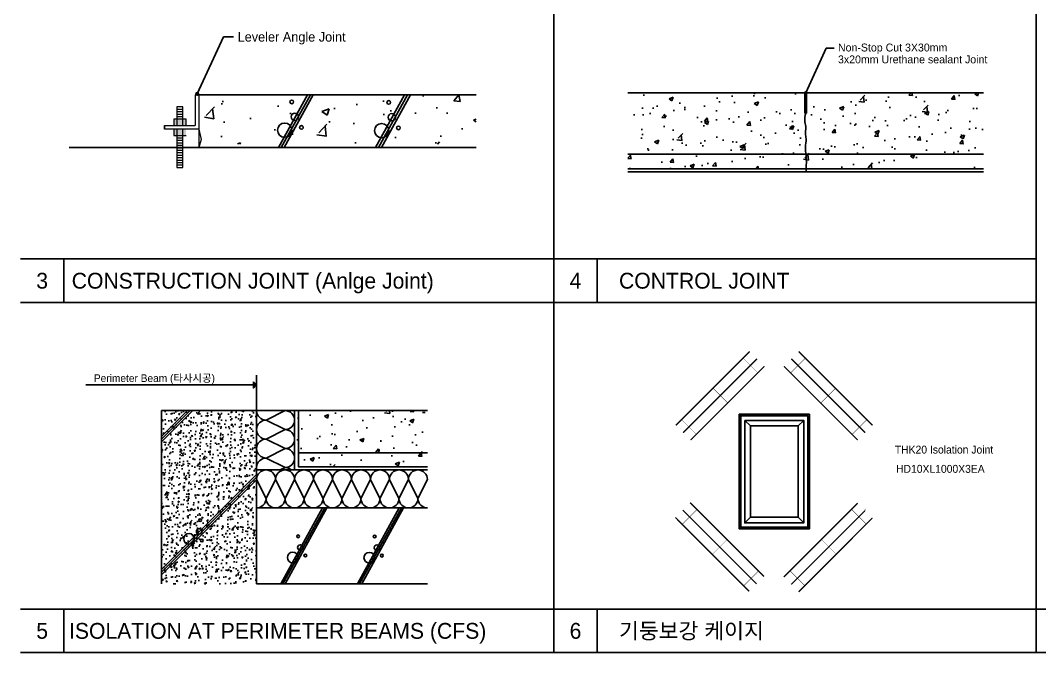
# Model space of a CAD drawing. Header units: millimetres. Extents: x 8743 to 322652, y 10189 to 229505.
# Drawn here: x 8743 to 202004, y 16952 to 136802 of the extents above; entities that cross this region are included whole.
import ezdxf
from ezdxf.enums import TextEntityAlignment as Align

# ---------------------------------------------------------------- set-up
doc = ezdxf.new("R2010")
doc.units = ezdxf.units.MM
doc.header["$LTSCALE"] = 300
doc.header["$MEASUREMENT"] = 0
doc.layers.get('0').update_dxf_attribs({"color": 8, "linetype": 'CONTINUOUS'})
for name, color, linetype in [('A-ANNO-GRA1', 7, 'CONTINUOUS'), ('A-ANNO-LEAD', 4, 'CONTINUOUS'), ('A-ANNO-TEXT001', 8, 'CONTINUOUS'), ('A-ANNO-TEXT1', 7, 'CONTINUOUS'), ('CON', 8, 'CONTINUOUS'), ('DIM', 8, 'CONTINUOUS'), ('FIN', 8, 'CONTINUOUS'), ('HAT', 8, 'CONTINUOUS'), ('ILDO_P.Esheet', 8, 'CONTINUOUS'), ('ILDO_weld mesh', 8, 'STD_WIREMESH_050'), ('INSUL', 8, 'CONTINUOUS'), ('LGA DIM', 8, 'CONTINUOUS'), ('TXT1', 8, 'CONTINUOUS'), ('xref_c SEC$0$4', 8, 'CONTINUOUS')]:
    doc.layers.add(name, color=color, linetype=linetype)
doc.layers.add('LGA CG', color=8, linetype='CONTINUOUS', lineweight=20)
doc.layers.add('LGA Slab', color=8, linetype='CONTINUOUS', lineweight=30)
doc.styles.get("Standard").update_dxf_attribs({"font": '나눔고딕.ttf'})
doc.styles.add('돋움', font='Dotum.ttf')
doc.styles.add('휴먼엑스포', font='HMFMMUEX.TTC')
doc.linetypes.add('STD_WIREMESH_050', pattern='A,4,-1,["X",Standard,S=0.5,R=0,X=-0.24,Y=-0.25],-1', length=6)

msp = doc.modelspace()

# ---------------------------------------------------------------- hatches: boundary and pattern name
h = msp.add_hatch()
h.set_pattern_fill('ANSI37', color=130, scale=2150.82945)
h.set_pattern_definition([(45, (380537.18, 423261.28), (-190.10826, 190.10826), []), (135, (380537.18, 423261.28), (-190.10826, -190.10826), [])])
h.paths.add_polyline_path([(145361.5, 61825), (158031.9, 61825), (158031.9, 40707.8), (145361.5, 40707.8)], flags=16)
h.paths.add_polyline_path([(145051.2, 62135.4), (158342.2, 62135.4), (158342.2, 40397.4), (145051.2, 40397.4)])
at = {"layer": 'A-ANNO-LEAD'}
h = msp.add_hatch(color=0, dxfattribs=at)
h.dxf.hatch_style = 1
h.paths.add_polyline_path([(52946.4, 68280.1), (53526.1, 67690.7), (52946.4, 67101.3)])
at = {"layer": 'HAT'}
h = msp.add_hatch(dxfattribs=at)
h.set_pattern_fill('AR-CONC', color=256, scale=2000, style=0)
h.set_pattern_definition([(50, (-1042594958, 38652940), (14345.20365, -1255.0427), [1500, -16500]), (355, (-1042594958, 38652940), (-2775.02667, 15043.84267), [1200, -13200]), (100.4514445, (-1042593763, 38652836), (11570.17693, 13788.79982), [1274.80384, -14022.84224]), (46.1842, (-1042594958, 38656940), (21344.8266, -3310.38562), [2250, -24750]), (96.6356355, (-1042593180, 38656665), (18693.2389, 19482.372), [1912.20684, -21034.2752]), (351.184164, (-1042594958, 38656940), (18693.2389, 19482.372), [1800, -19800]), (21, (-1042592958, 38655940), (11938.14104, -8052.37781), [1500, -16500]), (326, (-1042592958, 38655940), (4866.30664, 14503.0009), [1200, -13200]), (71.4514447, (-1042591964, 38655270), (16804.44753, 6450.62306), [1274.8038, -14022.84224]), (37.5, (-1042594958.5, 38652940.6), (243.197106, 6657.877077), [0, -13040, 0, -13400, 0, -13250]), (7.5, (-1042594958.5, 38652940.6), (5261.39075, 7888.23424), [0, -7640, 0, -12740, 0, -5050]), (327.5, (-1042599418.5, 38652940.6), (10676.448723, -451.097435), [0, -5000, 0, -15600, 0, -20700]), (317.5, (-1042601418, 38652941), (11663.72339, 2002.09965), [0, -6500, 0, -10360, 0, -14700])])
h.paths.add_polyline_path([(42601.9, 122693.9), (95163.8, 122693.9), (95163.8, 113367.6), (42601.9, 113367.6)])
h = msp.add_hatch(dxfattribs=at)
h.set_pattern_fill('AR-CONC', color=5, scale=1125, style=0)
h.set_pattern_definition([(50, (-782439507, 29187645), (8069.177054, -705.96152), [843.75, -9281.25]), (355, (-782439507, 29187645), (-1560.9525, 8462.1615), [675, -7425]), (100.4514445, (-782438835, 29187586), (6508.224526, 7756.1999), [717.07716, -7887.84876]), (46.1842, (-782439507, 29189895), (12006.46497, -1862.09191), [1265.625, -13921.875]), (96.6356355, (-782438507, 29189740), (10514.94689, 10958.83426), [1075.61635, -11831.7798]), (351.184164, (-782439507, 29189895), (10514.94688, 10958.83425), [1012.5, -11137.50001]), (21, (-782438382, 29189332.6), (6715.204336, -4529.46252), [843.75, -9281.25]), (326, (-782438382, 29189333), (2737.29748, 8157.93801), [675, -7425]), (71.4514447, (-782437822.6, 29188955), (9452.50174, 3628.47547), [717.07714, -7887.84876]), (37.5, (-782439507.2, 29187645), (136.798372, 3745.055856), [0, -7335, 0, -7537.5, 0, -7453.125]), (7.5, (-782439507, 29187645), (2959.532296, 4437.131759), [0, -4297.5, 0, -7166.25, 0, -2840.625]), (327.5, (-782442016, 29187645), (6005.502407, -253.742307), [0, -2812.5, 0, -8775, 0, -11643.75]), (317.5, (-782443141, 29187645), (6560.844405, 1126.18105), [0, -3656.25, 0, -5827.5, 0, -8268.75])])
h.paths.add_polyline_path([(123894.5, 123087.5), (191394.5, 123087.5), (191365.8, 108687.5), (123894.5, 108687.5)])
h = msp.add_hatch(dxfattribs=at)
h.set_pattern_fill('AR-CONC', color=256, scale=375)
h.set_pattern_definition([(50, (-782446884.2, 29128418.6), (2689.725685, -235.320506), [281.25, -3093.75]), (355, (-782446884.2, 29128418.6), (-520.317501, 2820.720501), [225, -2475]), (100.45144446, (-782446660, 29128399), (2169.408175, 2585.399966), [239.02572, -2629.28292]), (46.1842, (-782446884.2, 29129168.6), (4002.15499, -620.697303), [421.875, -4640.625]), (96.6356355, (-782446550.7, 29129117), (3504.982296, 3652.944753), [358.538783, -3943.9266]), (351.184164, (-782446884, 29129168.6), (3504.982294, 3652.94475), [337.5, -3712.500004]), (21, (-782446509.2, 29128981), (2238.4014454, -1509.82084), [281.25, -3093.75]), (326, (-782446509.2, 29128981), (912.432495, 2719.312669), [225, -2475]), (71.45144474, (-782446322.7, 29128855.3), (3150.833913, 1209.491823), [239.0257125, -2629.28292]), (37.5, (-782446884.2, 29128418.6), (45.5994574, 1248.3519519), [0, -2445, 0, -2512.5, 0, -2484.375]), (7.5, (-782446884.2, 29128418.6), (986.5107654, 1479.0439196), [0, -1432.5, 0, -2388.75, 0, -946.875]), (327.5, (-782447720.4, 29128418.6), (2001.8341356, -84.580769), [0, -937.5, 0, -2925, 0, -3881.25]), (317.5, (-782448095.4, 29128418.6), (2186.948135, 375.3936837), [0, -1218.75, 0, -1942.5, 0, -2756.25])])
h.paths.add_polyline_path([(35526.1, 62829.4), (53526.1, 62829.4), (53526.1, 29979.4), (35526.1, 29979.4)])
h = msp.add_hatch(dxfattribs=at)
h.set_pattern_fill('AR-CONC', color=5, scale=1125, style=0)
h.set_pattern_definition([(50, (-782446884, 29128418.6), (8069.177054, -705.96152), [843.75, -9281.25]), (355, (-782446884, 29128418.6), (-1560.9525, 8462.1615), [675, -7425]), (100.4514445, (-782446212, 29128360), (6508.224526, 7756.1999), [717.07716, -7887.84876]), (46.1842, (-782446884, 29130669), (12006.46497, -1862.09191), [1265.625, -13921.875]), (96.6356355, (-782445884, 29130513), (10514.94689, 10958.83426), [1075.61635, -11831.7798]), (351.184164, (-782446884, 29130669), (10514.94688, 10958.83425), [1012.5, -11137.50001]), (21, (-782445759, 29130106), (6715.204336, -4529.46252), [843.75, -9281.25]), (326, (-782445759, 29130106), (2737.29748, 8157.93801), [675, -7425]), (71.4514447, (-782445199.6, 29129729), (9452.50174, 3628.47547), [717.07714, -7887.84876]), (37.5, (-782446884.2, 29128418.6), (136.798372, 3745.055856), [0, -7335, 0, -7537.5, 0, -7453.125]), (7.5, (-782446884, 29128418.6), (2959.532296, 4437.131759), [0, -4297.5, 0, -7166.25, 0, -2840.625]), (327.5, (-782449393, 29128418.6), (6005.502407, -253.742307), [0, -2812.5, 0, -8775, 0, -11643.75]), (317.5, (-782450518, 29128418.6), (6560.844405, 1126.18105), [0, -3656.25, 0, -5827.5, 0, -8268.75])])
h.paths.add_polyline_path([(60726.1, 62829.4), (60726.1, 52179.3), (85932.2, 52179.3), (85926.1, 62829.4)])
at = {"layer": 'LGA CG'}
h = msp.add_hatch(color=0, dxfattribs=at)
h.paths.add_polyline_path([(40146.9, 118049.5), (39562.4, 118049.5), (39562.4, 116880.4), (40146.9, 116880.4)])
h.paths.add_polyline_path([(39562.4, 118049.5), (38393.4, 118049.5), (38393.4, 116880.4), (39562.4, 116880.4)])
h.paths.add_polyline_path([(38393.4, 118049.5), (37808.9, 118049.5), (37808.9, 116880.4), (38393.4, 116880.4)])
h.paths.add_polyline_path([(37808.9, 115010), (38393.4, 115010), (38393.4, 116179), (37808.9, 116179)])
h.paths.add_polyline_path([(38393.4, 115010), (39562.4, 115010), (39562.4, 116179), (38393.4, 116179)])
h.paths.add_polyline_path([(40146.9, 116179), (39562.4, 116179), (39562.4, 115010), (40146.9, 115010)])
at = {"layer": 'LGA DIM'}
h = msp.add_hatch(dxfattribs=at)
h.set_pattern_fill('ANSI32', color=256, scale=38.571429, style=0)
h.set_pattern_definition([(45, (53517.1, 69293.6), (-259.786, 259.786), []), (45, (53690.3, 69293.6), (-259.786, 259.786), [])])
h.paths.add_polyline_path([(157760.2, 123087.5), (157528.7, 123087.5), (157528.7, 121544.6), (157760.2, 121544.6)])
at = {"layer": 'LGA Slab'}
h = msp.add_hatch(dxfattribs=at)
h.set_pattern_fill('SWAMP', color=256, scale=38.571429, style=0)
h.set_pattern_definition([(0, (11714613.94, 23715021.87), (19.285714286, 33.403836973), [4.82142857, -33.75]), (90, (11714616.35, 23715021.872), (-19.285714286, 33.403836973), [2.410714286, -64.39695966]), (90, (11714616.953, 23715021.872), (-19.285714286, 33.403836973), [1.92857143, -64.879102517]), (90, (11714615.748, 23715021.872), (-19.285714286, 33.403836973), [1.92857143, -64.879102517]), (60, (11714617.556, 23715021.87), (-19.28571426, 33.40383699), [1.542857143, -37.02857143]), (120, (11714615.145, 23715021.87), (-38.571428545, 1.5e-08), [1.542857143, -37.02857143])])
h.paths.add_polyline_path([(157760.2, 121425.3, 0.93880987), (157529.7, 121410.7, 0.93880987), (157760.2, 121396.2)])

# ---------------------------------------------------------------- linework, layer by layer
at = {"const_width": 247.5}
for points in [[(133031, 60047.7), (147031.7, 74048.4)], [(170312.7, 60047.7), (156312, 74048.4)], [(134431.1, 58647.6), (148431.8, 72648.3)], [(168912.6, 58647.6), (154911.9, 72648.3)], [(135831.2, 57247.5), (149831.9, 71248.3)], [(167512.5, 57247.5), (153511.8, 71248.3)], [(135747.4, 45365.8), (149748.1, 31365)], [(167512.5, 45284.5), (153511.8, 31283.8)], [(132947.3, 42565.6), (146948, 28564.9)], [(134347.3, 43965.7), (148348.1, 29965)], [(168912.6, 43884.5), (154911.9, 29883.8)], [(170312.7, 42484.4), (156312, 28483.7)]]:
    msp.add_lwpolyline(points, dxfattribs=at)
at = {"layer": 'A-ANNO-GRA1'}
for p, q in [((109876, 229504.7), (109876, 83327)), ((8743.3, 91577), (201376, 91577)), ((16993.3, 91577), (16993.3, 83327)), ((118126, 91577), (118126, 83327)), ((8743.3, 83327), (201376, 83327)), ((16993.3, 25202), (16993.3, 16952)), ((118126, 25202), (118126, 16952)), ((201376, 25202), (292876, 25202)), ((201376, 16952), (292876, 16952))]:
    msp.add_line(p, q, dxfattribs=at)
for points in [[(201376, 229504.7), (201376, 16952)], [(109876, 83327), (109876, 16952)], [(201376, 25202), (8743.3, 25202)], [(201376, 16952), (8743.3, 16952)]]:
    msp.add_lwpolyline(points, dxfattribs=at)
at = {"layer": 'A-ANNO-LEAD'}
for p, q in [((47252.1, 133665), (42258.2, 122870.8)), ((47252.1, 133665), (49172.1, 133665)), ((161546, 131520.5), (157644.5, 123087.5)), ((161546, 131520.5), (163046, 131520.5)), ((21126.1, 67690.7), (53526.1, 67690.7))]:
    msp.add_line(p, q, dxfattribs=at)
at = {"layer": 'A-ANNO-LEAD', "color": 7}
for points, const_width in [([(42074.3, 122872.9, 1), (42458.3, 122872.9, 1)], 384), ([(157500.8, 123089.2, 1), (157800.8, 123089.2, 1)], 300)]:
    msp.add_lwpolyline(points, format="xyb", close=True, dxfattribs=dict(at, const_width=const_width))
at = {"layer": 'A-ANNO-LEAD'}
msp.add_lwpolyline([(52946.4, 68280.1), (53526.1, 67690.7), (52946.4, 67101.3)], close=True, dxfattribs=at)
for points in [[(158347.1, 51186.1, 0, 334, 0), (159006.5, 52637.2, 0, 0, 0), (160171.9, 55202, 0, 0, 0), (174245.6, 55202, 0, 0, 0)], [(168912.6, 43884.5, 0, 658.6, 0), (169773.8, 45592.2, 0, 0, 0), (173230.5, 51498.2, 0, 0, 0), (174548.5, 51498.2, 0, 0, 0)]]:
    msp.add_lwpolyline(points, format="xyseb", dxfattribs=at)
at = {"layer": 'A-ANNO-TEXT001'}
msp.add_line((53526.1, 62829.4), (53526.1, 69576.2), dxfattribs=at)
at = {"layer": 'CON'}
for p, q in [((42601.9, 122693.9), (95163.8, 122693.9)), ((123894.5, 123087.5), (191394.5, 123087.5)), ((123894.5, 108087.5), (191394.5, 108087.5)), ((53526.1, 62829.4), (85926.1, 62829.4)), ((53526.1, 62829.4), (53526.1, 29979.4)), ((60726.1, 62829.4), (60726.1, 51579.4)), ((53526.1, 51579.4), (85926.1, 51579.4))]:
    msp.add_line(p, q, dxfattribs=at)
at = {"layer": 'DIM'}
for points in [[(146100.6, 60980.3), (157292.8, 60980.3), (157292.8, 41552.5), (146100.6, 41552.5)], [(147156.5, 59924.5), (156236.9, 59924.5), (156236.9, 42608.3), (147156.5, 42608.3)]]:
    msp.add_lwpolyline(points, close=True, dxfattribs=at)
for points in [[(147156.5, 59924.5), (146100.6, 60980.3)], [(156236.9, 59924.5), (157292.8, 60980.3)], [(147156.5, 42608.3), (146100.6, 41552.5)], [(157292.8, 41552.5), (156236.9, 42608.3)]]:
    msp.add_lwpolyline(points, dxfattribs=at)
at = {"layer": 'FIN', "color": 2}
for p, q in [((17988.1, 112693.9), (95163.8, 112693.9)), ((35526.1, 62829.4), (35526.1, 29979.4)), ((35526.1, 62829.4), (53526.1, 62829.4)), ((53526.1, 62829.4), (53526.1, 29979.4)), ((53526.1, 44379.4), (85926.1, 44379.4)), ((53526.1, 29979.4), (85926.1, 29979.4))]:
    msp.add_line(p, q, dxfattribs=at)
at = {"layer": 'HAT', "color": 5}
for p, q in [((63181.1, 122693.9), (57667.8, 112693.9)), ((63729.2, 122693.9), (58215.9, 112693.9)), ((64277.3, 122693.9), (58764, 112693.9)), ((81606.5, 122693.9), (76093.2, 112693.9)), ((82154.6, 122693.9), (76641.3, 112693.9)), ((82702.8, 122693.9), (77189.5, 112693.9)), ((40952, 62829.4), (35526.1, 57403.4)), ((40442.9, 62829.4), (35526.1, 57912.5)), ((41461.1, 62829.4), (35526.1, 56894.3)), ((53526.1, 50716.7), (35526.1, 32716.7)), ((53526.1, 50207.6), (35526.1, 32207.6)), ((53526.1, 49698.5), (35526.1, 31698.5)), ((66042.9, 44379.4), (58103.8, 29979.4)), ((66454, 44379.4), (58514.8, 29979.4)), ((66865.1, 44379.4), (58925.9, 29979.4)), ((80576.2, 44379.4), (72637, 29979.4)), ((80987.2, 44379.4), (73048.1, 29979.4)), ((81398.3, 44379.4), (73459.2, 29979.4))]:
    msp.add_line(p, q, dxfattribs=at)
at = {"layer": 'HAT', "color": 0}
for points in [[(41900.5, 122693.9), (42601.9, 122693.9)], [(36055.3, 116880.4), (36055.3, 116179)]]:
    msp.add_lwpolyline(points, dxfattribs=at)
at = {"layer": 'HAT', "color": 0, "const_width": 75}
for points in [[(145800.2, 72767.2), (148600.3, 69967)], [(157593.2, 72767.2), (154793.1, 69967)], [(140091.8, 67058.7), (142891.9, 64258.6)], [(163301.6, 67058.7), (160501.5, 64258.6)], [(134141.1, 61108), (136941.2, 58307.9)], [(169252.3, 61108), (166452.2, 58307.9)], [(137028.7, 44084.5), (134228.5, 41284.4)], [(166364.7, 44084.5), (169164.9, 41284.4)], [(142737.1, 38376.1), (139936.9, 35575.9)], [(160656.3, 38376.1), (163456.5, 35575.9)], [(148687.8, 32425.4), (145887.6, 29625.3)], [(154705.6, 32425.4), (157505.8, 29625.3)]]:
    msp.add_lwpolyline(points, dxfattribs=at)
at = {"layer": 'HAT', "color": 5}
for centre, radius in [((60210.5, 121345), 347), ((78589.3, 121260.4), 347), ((60781.1, 118518.5), 693.9), ((79159.8, 118433.9), 693.9), ((58854.3, 115996.2), 1348.5), ((62041.9, 116517.7), 347), ((77233.1, 115911.6), 1348.5), ((80420.7, 116433), 347), ((42820.8, 42079.9), 260.2), ((40729.1, 38508.8), 1011.4), ((42642.9, 39924.6), 520.4), ((61402.6, 38992.1), 260.2), ((75916.7, 38957.3), 260.2), ((43134.4, 38220.3), 260.2), ((61830.5, 36872.2), 520.4), ((76344.6, 36837.4), 520.4), ((60385.4, 34980.4), 1011.4), ((62776.1, 35371.5), 260.2), ((74899.5, 34945.7), 1011.4), ((77290.2, 35336.8), 260.2)]:
    msp.add_circle(centre, radius, dxfattribs=at)
at = {"layer": 'ILDO_P.Esheet', "color": 4, "lineweight": -3}
msp.add_line((123894.5, 108687.5), (191394.5, 108687.5), dxfattribs=at)
at = {"layer": 'ILDO_weld mesh', "ltscale": 6.67}
msp.add_line((123894.5, 111462.5), (191394.5, 111462.5), dxfattribs=at)
at = {"layer": 'ILDO_weld mesh', "ltscale": 200}
msp.add_lwpolyline([(61447.6, 54819.4), (85926.1, 54819.4)], dxfattribs=at)
at = {"layer": 'INSUL'}
for points in [[(53526.1, 62829.4, 0.41421356), (55326.1, 61029.4), (58926.1, 62829.4, -0.41421356), (60726.1, 61029.4, -0.41421356), (58926.1, 59229.4), (55326.1, 61029.4, 0.41421356), (53526.1, 59229.4, 0.41421356), (55326.1, 57429.4), (58926.1, 59229.4, -0.41421356), (60726.1, 57429.4, -0.41421356), (58926.1, 55629.4), (55326.1, 57429.4, 0.41421356), (53526.1, 55629.4, 0.41421356), (55326.1, 53829.4), (58926.1, 55629.4, -0.41421356), (60726.1, 53829.4, -0.41421356), (58926.1, 52029.4), (55326.1, 53829.4, 0.41421356), (53526.1, 52029.4, 0.06325422), (53583.2, 51579.4, 0.06325422)], [(53526.1, 44379.4, 0.41421356), (55326.1, 46179.4), (53526.1, 49779.4, -0.41421356), (55326.1, 51579.4, -0.41421356), (57126.1, 49779.4), (55326.1, 46179.4, 0.41421356), (57126.1, 44379.4, 0.41421356), (58926.1, 46179.4), (57126.1, 49779.4, -0.41421356), (58926.1, 51579.4, -0.41421356), (60726.1, 49779.4), (58926.1, 46179.4, 0.41421356), (60726.1, 44379.4, 0.41421356), (62526.1, 46179.4), (60726.1, 49779.4, -0.41421356), (62526.1, 51579.4, -0.41421356), (64326.1, 49779.4), (62526.1, 46179.4, 0.41421356), (64326.1, 44379.4, 0.41421356), (66126.1, 46179.4), (64326.1, 49779.4, -0.41421356), (66126.1, 51579.4, -0.41421356), (67926.1, 49779.4), (66126.1, 46179.4, 0.41421356), (67926.1, 44379.4, 0.41421356), (69726.1, 46179.4), (67926.1, 49779.4, -0.41421356), (69726.1, 51579.4, -0.41421356), (71526.1, 49779.4), (69726.1, 46179.4, 0.41421356), (71526.1, 44379.4, 0.41421356), (73326.1, 46179.4), (71526.1, 49779.4, -0.41421356), (73326.1, 51579.4, -0.41421356), (75126.1, 49779.4), (73326.1, 46179.4, 0.41421356), (75126.1, 44379.4, 0.41421356), (76926.1, 46179.4), (75126.1, 49779.4, -0.41421356), (76926.1, 51579.4, -0.41421356), (78726.1, 49779.4), (76926.1, 46179.4, 0.41421356), (78726.1, 44379.4, 0.41421356), (80526.1, 46179.4), (78726.1, 49779.4, -0.41421356), (80526.1, 51579.4, -0.41421356), (82326.1, 49779.4), (80526.1, 46179.4, 0.41421356), (82326.1, 44379.4, 0.41421356), (84126.1, 46179.4), (82326.1, 49779.4, -0.41421356), (84126.1, 51579.4, -0.41421356), (85926.1, 49779.4), (84126.1, 46179.4, 0.41187679), (85911.7, 44379.4)], [(58026.1, 51579.4), (58926.1, 52029.4, -0.18267581), (60116.6, 51579.4)]]:
    msp.add_lwpolyline(points, format="xyb", dxfattribs=at)
at = {"layer": 'LGA CG', "color": 0}
for p, q in [((41900.5, 122693.9), (41900.5, 116880.4)), ((42601.9, 122693.9), (42601.9, 112693.9)), ((39562.4, 120387.5), (38393.4, 120387.5)), ((38393.4, 120387.5), (38393.4, 116880.4)), ((39562.4, 119919.9), (38393.4, 119919.9)), ((39562.4, 116880.4), (39562.4, 120387.5)), ((40146.9, 118049.5), (37808.9, 118049.5)), ((37808.9, 118049.5), (37808.9, 116880.4)), ((39562.4, 119452.3), (38393.4, 119452.3)), ((39562.4, 118984.7), (38393.4, 118984.7)), ((39562.4, 118517.1), (38393.4, 118517.1)), ((40146.9, 116880.4), (40146.9, 118049.5)), ((36055.3, 116880.4), (41900.5, 116880.4)), ((42601.9, 116179), (36055.3, 116179)), ((37808.9, 116179), (37808.9, 115010)), ((37808.9, 116179), (37808.9, 115010)), ((37808.9, 116179), (37808.9, 115010)), ((38393.4, 116179), (38393.4, 108931)), ((39562.4, 108931), (39562.4, 116179)), ((42600.3, 116186.8), (42993.6, 114222.9)), ((37808.9, 115010), (40146.9, 115010)), ((37808.9, 115010), (40146.9, 115010)), ((37808.9, 115010), (40146.9, 115010)), ((38393.4, 114542.4), (39562.4, 114542.4)), ((38393.4, 114074.8), (39562.4, 114074.8)), ((42993.6, 114222.9), (42601.9, 112693.9)), ((38393.4, 113607.1), (39562.4, 113607.1)), ((38393.4, 113139.5), (39562.4, 113139.5)), ((38393.4, 112671.9), (39562.4, 112671.9)), ((38393.4, 112204.3), (39562.4, 112204.3)), ((38393.4, 111736.7), (39562.4, 111736.7)), ((38393.4, 111269.1), (39562.4, 111269.1)), ((38393.4, 110801.5), (39562.4, 110801.5)), ((38393.4, 110333.9), (39562.4, 110333.9)), ((38393.4, 109866.2), (39562.4, 109866.2)), ((38393.4, 109398.6), (39562.4, 109398.6)), ((38393.4, 108931), (39562.4, 108931))]:
    msp.add_line(p, q, dxfattribs=at)
at = {"layer": 'LGA DIM', "color": 3}
msp.add_lwpolyline([(157528.7, 123087.5), (157760.2, 123087.5), (157760.2, 121544.6), (157528.7, 121544.6)], close=True, dxfattribs=at)
at = {"layer": 'LGA DIM', "color": 4}
msp.add_lwpolyline([(85932.2, 52179.3), (61447.6, 52179.3), (61447.6, 62829.4)], dxfattribs=at)
at = {"layer": 'LGA DIM', "lineweight": -3}
msp.add_spline([(157644.5, 119230.4), (157501.4, 117554.5), (157681.1, 116422.3), (157598.1, 115331.6), (157722.5, 114351.3), (157611.6, 112757.9), (157722.1, 111225.3), (157722.1, 108312.5)], degree=3, dxfattribs=at)
at = {"layer": 'LGA Slab'}
for p, q in [((157528.7, 119230.4), (157528.7, 123087.5)), ((157760.2, 123087.5), (157760.2, 119230.4)), ((157760.2, 119230.4), (157528.7, 119230.4))]:
    msp.add_line(p, q, dxfattribs=at)
msp.add_circle((157645.4, 121416), 115.7, dxfattribs=at)
at = {"layer": 'xref_c SEC$0$4'}
for points in [[(145051.2, 62135.4), (158342.2, 62135.4), (158342.2, 40397.4), (145051.2, 40397.4)], [(145361.5, 61825), (158031.9, 61825), (158031.9, 40707.8), (145361.5, 40707.8)]]:
    msp.add_lwpolyline(points, close=True, dxfattribs=at)

# ---------------------------------------------------------------- texts
at = {"layer": 'A-ANNO-TEXT1', "style": '휴먼엑스포'}
msp.add_text('Leveler Angle Joint', height=1800, dxfattribs=at).set_placement((49936, 132781))
at = {"layer": 'A-ANNO-TEXT1'}
for s, height, p in [('Non-Stop Cut 3X30mm', 1500, (163772.8, 130908.6)), ('3x20mm Urethane sealant Joint', 1500, (163772.8, 128658.6)), ('CONSTRUCTION JOINT (Anlge Joint)', 3000, (18473.6, 85952)), ('CONTROL JOINT', 3000, (122251, 85952)), ('ISOLATION AT PERIMETER BEAMS (CFS)', 3000, (17963.4, 19574.2)), ('기둥보강 케이지', 3000, (122251, 19577))]:
    msp.add_text(s, height=height, dxfattribs=at).set_placement(p)
for s, p in [('3', (12868.3, 85952)), ('4', (114001, 85952)), ('5', (12868.3, 19577)), ('6', (114001, 19577))]:
    msp.add_text(s, height=3000, dxfattribs=at).set_placement(p, align=Align.CENTER)
msp.add_text('Perimeter Beam (타사시공)', height=1440, dxfattribs=at).set_placement((34155.1, 68978.2), align=Align.MIDDLE_CENTER)
at = {"layer": 'TXT1', "color": 0, "style": '돋움'}
for s, p in [('THK20 Isolation Joint', (174552.9, 54685)), ('HD10XL1000X3EA', (174786.2, 51036.5))]:
    msp.add_text(s, height=1500, dxfattribs=at).set_placement(p)

doc.saveas('drawing.dxf')
